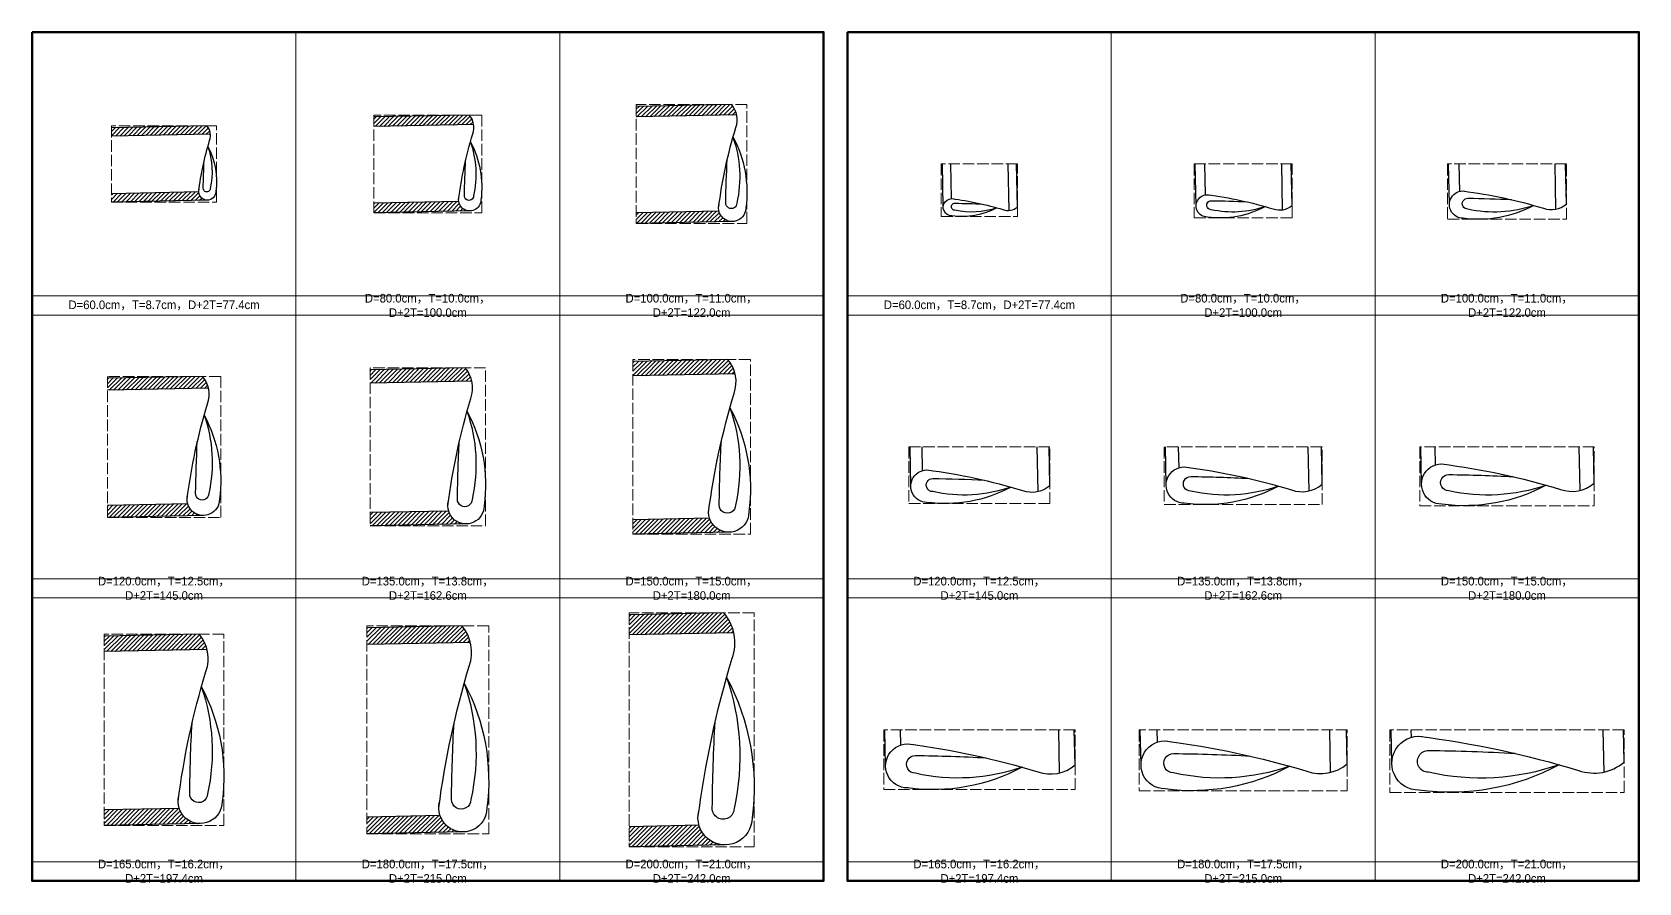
# Model space of a CAD drawing. Extents: x -6810 to 5075, y -2187 to 1200.
# Drawn here: x 1825 to 3500, y -2187 to -1300 of the extents above; entities that cross this region are included whole.
import ezdxf

# ---------------------------------------------------------------- set-up
doc = ezdxf.new("R2010")
doc.units = 0
doc.header["$MEASUREMENT"] = 0
doc.linetypes.add('ACAD_ISO02W100', pattern=[15, 12, -3])
doc.layers.add('一、3.基本-變更', color=1, linetype='Continuous', lineweight=50)
doc.layers.add('二、6.繪圖-其他施作項目', color=35, linetype='Continuous', lineweight=30)
doc.layers.add('一、4.基本-隱藏', color=9, linetype='ACAD_ISO02W100', lineweight=20, plot=False)
doc.layers.add('三、3.文字-註解文字', color=2, linetype='Continuous')
doc.styles.add('註解文字', font='MS PGothic.ttf', dxfattribs={"height": 3})
pattern_1 = [(45, (-2350.9566, -2871.5707), (-2.2097087, 2.2097087), [])]
pattern_2 = [(45, (-305.7638, -77.215), (-2.2097087, 2.2097087), [])]

msp = doc.modelspace()

# ---------------------------------------------------------------- hatches: boundary and pattern name
at = {"layer": '二、6.繪圖-其他施作項目', "linetype": 'ACAD_ISO02W100', "ltscale": 0.25}
h = msp.add_hatch(dxfattribs=at)
h.set_pattern_fill('ANSI31', color=256, scale=25)
h.set_pattern_definition(pattern_2)
h.paths.add_polyline_path([(2181.23, -1388.485), (2181.23, -1398.487), (2285.255, -1396.407, 0.13946475), (2280.736, -1386.495)])
h.paths.add_polyline_path([(2181.23, -1478.503), (2181.23, -1488.505), (2281.696, -1486.496, -0.37894772), (2269.733, -1476.733)])
at = {"layer": '二、6.繪圖-其他施作項目'}
h = msp.add_hatch(dxfattribs=at)
h.set_pattern_fill('ANSI31', color=256, scale=25)
h.set_pattern_definition(pattern_1)
h.paths.add_polyline_path([(2454.853, -1377.481), (2454.853, -1388.484), (2559.543, -1386.39, 0.12688153), (2554.22, -1375.494)])
h.paths.add_polyline_path([(2555.421, -1497.495, -0.35464601), (2541.078, -1486.779), (2454.853, -1488.504), (2454.853, -1499.506)])
at = {"layer": '二、6.繪圖-其他施作項目', "linetype": 'ACAD_ISO02W100', "ltscale": 0.25}
h = msp.add_hatch(dxfattribs=at)
h.set_pattern_fill('ANSI31', color=256, scale=25)
h.set_pattern_definition(pattern_2)
h.paths.add_polyline_path([(2010.876, -1406.419, 0.15527663), (2007.266, -1397.802), (1907.648, -1399.782), (1907.648, -1408.484)])
h.paths.add_polyline_path([(2008.008, -1475.19, -0.40988685), (1998.646, -1466.676), (1907.648, -1468.496), (1907.648, -1477.198)])
at = {"layer": '二、6.繪圖-其他施作項目'}
h = msp.add_hatch(dxfattribs=at)
h.set_pattern_fill('ANSI31', color=256, scale=25)
h.set_pattern_definition(pattern_1)
h.paths.add_polyline_path([(2451.214, -1643.473), (2451.214, -1658.476), (2557.875, -1656.343, 0.11784888), (2550.328, -1641.491)])
h.paths.add_polyline_path([(2552.052, -1821.492, -0.33759446), (2531.234, -1806.906), (2451.214, -1808.506), (2451.214, -1823.509)])
h = msp.add_hatch(dxfattribs=at)
h.set_pattern_fill('ANSI31', color=256, scale=25)
h.set_pattern_definition(pattern_1)
h.paths.add_polyline_path([(2276.495, -1650.192), (2177.306, -1652.176), (2177.306, -1665.978), (2283.378, -1663.857, 0.11988485)])
h.paths.add_polyline_path([(2259.181, -1799.368), (2177.306, -1801.005), (2177.306, -1814.808), (2277.306, -1812.808, -0.33031381)])
h = msp.add_hatch(dxfattribs=at)
h.set_pattern_fill('ANSI31', color=256, scale=25)
h.set_pattern_definition(pattern_1)
h.paths.add_polyline_path([(1903.412, -1660.978), (1903.412, -1673.48), (2008.86, -1671.371, 0.12176698), (2002.652, -1658.993)])
h.paths.add_polyline_path([(1903.412, -1793.504), (1903.412, -1806.007), (2004.087, -1803.993, -0.34483168), (1987.196, -1791.829)])
h = msp.add_hatch(dxfattribs=at)
h.set_pattern_fill('ANSI31', color=256, scale=25)
h.set_pattern_definition(pattern_1)
h.paths.add_polyline_path([(2546.125, -1905.488), (2447.327, -1907.464), (2447.327, -1928.468), (2556.471, -1926.285, 0.12235743)])
h.paths.add_polyline_path([(2520.216, -2127.05), (2447.327, -2128.508), (2447.327, -2149.512), (2547.327, -2147.512, -0.33501945)])
h = msp.add_hatch(dxfattribs=at)
h.set_pattern_fill('ANSI31', color=256, scale=25)
h.set_pattern_definition(pattern_1)
h.paths.add_polyline_path([(2174.021, -1920.968), (2174.021, -1938.471), (2281.869, -1936.314, 0.1153651), (2272.945, -1918.989)])
h.paths.add_polyline_path([(2174.021, -2118.507), (2174.021, -2136.011), (2275.022, -2133.991, -0.33277667), (2250.293, -2116.982)])
h = msp.add_hatch(dxfattribs=at)
h.set_pattern_fill('ANSI31', color=256, scale=25)
h.set_pattern_definition(pattern_1)
h.paths.add_polyline_path([(1900.127, -1929.77), (1900.127, -1945.973), (2007.354, -1943.829, 0.11634553), (1999.101, -1927.791)])
h.paths.add_polyline_path([(1900.127, -2111.006), (1900.127, -2127.209), (2001.046, -2125.191, -0.33450214), (1978.302, -2109.443)])

# ---------------------------------------------------------------- linework, layer by layer
at = {"layer": '一、3.基本-變更'}
for points in [[(1825, -1300), (2650, -1300), (2650, -2185), (1825, -2185)], [(2675, -1300), (3500, -1300), (3500, -2185), (2675, -2185)]]:
    msp.add_lwpolyline(points, close=True, dxfattribs=at)
at = {"layer": '一、4.基本-隱藏', "linetype": 'Continuous'}
for points in [[(1825, -1300), (2100, -1300), (2100, -1575), (1825, -1575)], [(2100, -1300), (2375, -1300), (2375, -1575), (2100, -1575)], [(2375, -1300), (2650, -1300), (2650, -1575), (2375, -1575)], [(2675, -1300), (2950, -1300), (2950, -1575), (2675, -1575)], [(2950, -1300), (3225, -1300), (3225, -1575), (2950, -1575)], [(3225, -1300), (3500, -1300), (3500, -1575), (3225, -1575)], [(1825, -1575), (2100, -1575), (2100, -1595), (1825, -1595)], [(2100, -1575), (2375, -1575), (2375, -1595), (2100, -1595)], [(2375, -1575), (2650, -1575), (2650, -1595), (2375, -1595)], [(2675, -1575), (2950, -1575), (2950, -1595), (2675, -1595)], [(2950, -1575), (3225, -1575), (3225, -1595), (2950, -1595)], [(3225, -1575), (3500, -1575), (3500, -1595), (3225, -1595)], [(1825, -1595), (2100, -1595), (2100, -1870), (1825, -1870)], [(2100, -1595), (2375, -1595), (2375, -1870), (2100, -1870)], [(2375, -1595), (2650, -1595), (2650, -1870), (2375, -1870)], [(2675, -1595), (2950, -1595), (2950, -1870), (2675, -1870)], [(2950, -1595), (3225, -1595), (3225, -1870), (2950, -1870)], [(3225, -1595), (3500, -1595), (3500, -1870), (3225, -1870)], [(1825, -1870), (2100, -1870), (2100, -1890), (1825, -1890)], [(2100, -1870), (2375, -1870), (2375, -1890), (2100, -1890)], [(2375, -1870), (2650, -1870), (2650, -1890), (2375, -1890)], [(2675, -1870), (2950, -1870), (2950, -1890), (2675, -1890)], [(2950, -1870), (3225, -1870), (3225, -1890), (2950, -1890)], [(3225, -1870), (3500, -1870), (3500, -1890), (3225, -1890)], [(1825, -1890), (2100, -1890), (2100, -2165), (1825, -2165)], [(2100, -1890), (2375, -1890), (2375, -2165), (2100, -2165)], [(2375, -1890), (2650, -1890), (2650, -2165), (2375, -2165)], [(2675, -1890), (2950, -1890), (2950, -2165), (2675, -2165)], [(2950, -1890), (3225, -1890), (3225, -2165), (2950, -2165)], [(3225, -1890), (3500, -1890), (3500, -2165), (3225, -2165)], [(1825, -2165), (2100, -2165), (2100, -2185), (1825, -2185)], [(2100, -2165), (2375, -2165), (2375, -2185), (2100, -2185)], [(2375, -2165), (2650, -2165), (2650, -2185), (2375, -2185)], [(2675, -2165), (2950, -2165), (2950, -2185), (2675, -2185)], [(2950, -2165), (3225, -2165), (3225, -2185), (2950, -2185)], [(3225, -2165), (3500, -2165), (3500, -2185), (3225, -2185)]]:
    msp.add_lwpolyline(points, close=True, dxfattribs=at)
at = {"layer": '一、4.基本-隱藏'}
for points in [[(2181.23, -1488.505), (2293.77, -1488.505), (2293.77, -1386.495), (2181.23, -1386.495)], [(2454.853, -1499.506), (2570.147, -1499.506), (2570.147, -1375.494), (2454.853, -1375.494)], [(1907.648, -1477.198), (2017.352, -1477.198), (2017.352, -1397.802), (1907.648, -1397.802)], [(2772.802, -1437.5), (2772.802, -1492.352), (2852.198, -1492.352), (2852.198, -1437.5)], [(3036.495, -1437.5), (3036.495, -1493.77), (3138.505, -1493.77), (3138.505, -1437.5)], [(3300.494, -1437.5), (3300.494, -1495.147), (3424.506, -1495.147), (3424.506, -1437.5)], [(2451.214, -1823.509), (2573.786, -1823.509), (2573.786, -1641.491), (2451.214, -1641.491)], [(2177.306, -1814.808), (2297.694, -1814.808), (2297.694, -1650.192), (2177.306, -1650.192)], [(1903.412, -1806.007), (2021.588, -1806.007), (2021.588, -1658.993), (1903.412, -1658.993)], [(2738.993, -1732.5), (2738.993, -1791.588), (2886.007, -1791.588), (2886.007, -1732.5)], [(3005.192, -1732.5), (3005.192, -1792.694), (3169.808, -1792.694), (3169.808, -1732.5)], [(3271.491, -1732.5), (3271.491, -1793.786), (3453.509, -1793.786), (3453.509, -1732.5)], [(2447.327, -2149.512), (2577.673, -2149.512), (2577.673, -1905.488), (2447.327, -1905.488)], [(2174.021, -2136.011), (2300.979, -2136.011), (2300.979, -1918.989), (2174.021, -1918.989)], [(1900.127, -2127.209), (2024.873, -2127.209), (2024.873, -1927.791), (1900.127, -1927.791)], [(2712.791, -2027.5), (2712.791, -2089.873), (2912.209, -2089.873), (2912.209, -2027.5)], [(2978.989, -2027.5), (2978.989, -2090.979), (3196.011, -2090.979), (3196.011, -2027.5)], [(3240.488, -2027.5), (3240.488, -2092.673), (3484.512, -2092.673), (3484.512, -2027.5)]]:
    msp.add_lwpolyline(points, close=True, dxfattribs=at)
at = {"layer": '二、6.繪圖-其他施作項目'}
for points in [[(2280.736, -1386.495), (2181.23, -1388.485)], [(2554.22, -1375.494), (2454.853, -1377.481)], [(2559.543, -1386.39), (2454.853, -1388.484)], [(2007.266, -1397.802), (1907.648, -1399.782)], [(2010.876, -1406.419), (1907.648, -1408.484)], [(2285.255, -1396.407), (2181.23, -1398.487)], [(2774.802, -1482.648), (2773.899, -1437.5)], [(2783.324, -1473.646), (2782.601, -1437.5)], [(2843.581, -1485.876), (2842.613, -1437.5)], [(2852.198, -1482.266), (2851.308, -1437.5)], [(3038.495, -1481.23), (3037.62, -1437.5)], [(3048.267, -1469.733), (3047.622, -1437.5)], [(3128.593, -1485.255), (3127.638, -1437.5)], [(3138.505, -1480.736), (3137.64, -1437.5)], [(3302.494, -1479.853), (3301.647, -1437.5)], [(3313.221, -1466.078), (3312.649, -1437.5)], [(3413.61, -1484.543), (3412.669, -1437.5)], [(3424.506, -1479.22), (3423.671, -1437.5)], [(1998.646, -1466.676), (1907.648, -1468.496)], [(2007.648, -1475.198), (1907.648, -1477.198)], [(2269.733, -1476.733), (2181.23, -1478.503)], [(2281.23, -1486.505), (2181.23, -1488.505)], [(2541.078, -1486.779), (2454.853, -1488.504)], [(2554.853, -1497.506), (2454.853, -1499.506)], [(2550.328, -1641.491), (2451.214, -1643.473)], [(2276.495, -1650.192), (2177.306, -1652.176)], [(2557.875, -1656.343), (2451.214, -1658.476)], [(2002.652, -1658.993), (1903.412, -1660.978)], [(2008.86, -1671.371), (1903.412, -1673.48)], [(2283.378, -1663.857), (2177.306, -1665.978)], [(2740.993, -1773.412), (2740.175, -1732.5)], [(2753.171, -1757.196), (2752.677, -1732.5)], [(2873.629, -1778.86), (2872.701, -1732.5)], [(2886.007, -1772.652), (2885.204, -1732.5)], [(3007.192, -1772.306), (3006.396, -1732.5)], [(3020.632, -1754.181), (3020.198, -1732.5)], [(3156.143, -1778.378), (3155.225, -1732.5)], [(3169.808, -1771.495), (3169.028, -1732.5)], [(3273.491, -1771.214), (3272.717, -1732.5)], [(3288.094, -1751.234), (3287.72, -1732.5)], [(3438.657, -1777.875), (3437.75, -1732.5)], [(3453.509, -1770.328), (3452.753, -1732.5)], [(1987.196, -1791.829), (1903.412, -1793.504)], [(2003.412, -1804.007), (1903.412, -1806.007)], [(2259.181, -1799.368), (2177.306, -1801.005)], [(2531.234, -1806.906), (2451.214, -1808.506)], [(2277.306, -1812.808), (2177.306, -1814.808)], [(2551.214, -1821.509), (2451.214, -1823.509)], [(2546.125, -1905.488), (2447.327, -1907.464)], [(2272.945, -1918.989), (2174.021, -1920.968)], [(1999.101, -1927.791), (1900.127, -1929.77)], [(2281.869, -1936.314), (2174.021, -1938.471)], [(2556.471, -1926.285), (2447.327, -1928.468)], [(2007.354, -1943.829), (1900.127, -1945.973)], [(2714.791, -2065.127), (2714.038, -2027.5)], [(2730.557, -2043.302), (2730.241, -2027.5)], [(2896.171, -2072.354), (2895.274, -2027.5)], [(2912.209, -2064.101), (2911.477, -2027.5)], [(2980.989, -2064.021), (2980.259, -2027.5)], [(2998.018, -2040.293), (2997.762, -2027.5)], [(3178.686, -2071.869), (3177.798, -2027.5)], [(3196.011, -2062.945), (3195.302, -2027.5)], [(3242.488, -2062.327), (3241.791, -2027.5)], [(3262.95, -2035.216), (3262.795, -2027.5)], [(3463.715, -2071.471), (3462.835, -2027.5)], [(3484.512, -2061.125), (3483.84, -2027.5)], [(1978.302, -2109.443), (1900.127, -2111.006)], [(2000.127, -2125.209), (1900.127, -2127.209)], [(2250.293, -2116.982), (2174.021, -2118.507)], [(2520.216, -2127.05), (2447.327, -2128.508)], [(2274.021, -2134.011), (2174.021, -2136.011)], [(2547.327, -2147.512), (2447.327, -2149.512)]]:
    msp.add_lwpolyline(points, dxfattribs=at)
for points in [[(2269.58, -1474.855, -0.04168353), (2284.319, -1406.09, 0.26817239), (2280.736, -1386.495, 0.26817239)], [(2540.645, -1483.298, -0.04168353), (2558.621, -1399.43, 0.26870588), (2554.22, -1375.494, 0.26817239)], [(1998.632, -1466.182, -0.04168353), (2010.039, -1412.967, 0.26817239), (2007.266, -1397.802, 0.26817239)], [(2008.17, -1419.363, -0.15784953), (2016.663, -1466.182, -1.14090262), (1998.942, -1463.839)], [(2008.137, -1419.302, -0.13994516), (2010.668, -1463.014, -1.01128166), (2003.396, -1462.933, -0.01061519), (2004.334, -1434.084)], [(2281.904, -1414.356, -0.15784953), (2292.88, -1474.855, -1.14090262), (2269.981, -1471.828)], [(2281.862, -1414.277, -0.13994516), (2285.132, -1470.762, -1.01128166), (2275.735, -1470.656, -0.01061519), (2276.947, -1433.378)], [(2555.675, -1409.511, -0.15784953), (2569.061, -1483.298, -1.14090262), (2541.133, -1479.605)], [(2555.624, -1409.415, -0.13994516), (2559.612, -1478.305, -1.01128166), (2548.151, -1478.177, -0.01061519), (2549.63, -1432.711)], [(2830.637, -1483.17, -0.15784953), (2783.818, -1491.663, -1.14090262), (2786.161, -1473.942)], [(2783.818, -1473.632, -0.04168353), (2837.033, -1485.039, 0.26817239), (2852.198, -1482.266, 0.26817239)], [(3110.644, -1481.904, -0.15784953), (3050.145, -1492.88, -1.14090262), (3053.172, -1469.981)], [(3050.145, -1469.58, -0.04168353), (3118.91, -1484.319, 0.26817239), (3138.505, -1480.736, 0.26817239)], [(3390.489, -1480.675, -0.15784953), (3316.702, -1494.061, -1.14090262), (3320.395, -1466.133)], [(3390.585, -1480.624, -0.13994516), (3321.695, -1484.612, -1.01128166), (3321.823, -1473.151, -0.01061519), (3367.289, -1474.63)], [(3316.702, -1465.645, -0.04168353), (3400.57, -1483.621, 0.26870588), (3424.506, -1479.22, 0.26817239)], [(2830.698, -1483.137, -0.13994516), (2786.986, -1485.668, -1.01128166), (2787.067, -1478.396, -0.01061519), (2815.916, -1479.334)], [(3110.723, -1481.862, -0.13994516), (3054.238, -1485.132, -1.01128166), (3054.344, -1475.735, -0.01061519), (3091.622, -1476.947)], [(2530.244, -1800.539, -0.04168353), (2556.775, -1676.76, 0.26814168), (2550.328, -1641.491, 0.26814168)], [(2258.364, -1793.867, -0.04168353), (2282.329, -1682.061, 0.26826855), (2276.495, -1650.192, 0.26817239)], [(1986.526, -1787.121, -0.04168353), (2007.89, -1687.449, 0.26881262), (2002.652, -1658.993, 0.26817239)], [(2552.428, -1691.638, -0.15784953), (2572.184, -1800.539, -1.14090262), (2530.964, -1795.09)], [(2552.352, -1691.496, -0.13994516), (2558.238, -1793.171, -1.01128166), (2541.323, -1792.981, -0.01061519), (2543.505, -1725.879)], [(2004.389, -1699.429, -0.15784953), (2020.298, -1787.121, -1.14090262), (1987.106, -1782.733)], [(2004.328, -1699.315, -0.13994516), (2009.068, -1781.188, -1.01128166), (1995.447, -1781.035, -0.01061519), (1997.204, -1727.002)], [(2278.402, -1695.5, -0.15784953), (2296.247, -1793.867, -1.14090262), (2259.015, -1788.945)], [(2278.333, -1695.372, -0.13994516), (2283.65, -1787.211, -1.01128166), (2268.372, -1787.04, -0.01061519), (2270.343, -1726.429)], [(2845.571, -1774.389, -0.15784953), (2757.879, -1790.298, -1.14090262), (2762.267, -1757.106)], [(2757.879, -1756.526, -0.04168353), (2857.551, -1777.89, 0.26881262), (2886.007, -1772.652, 0.26817239)], [(3124.5, -1773.402, -0.15784953), (3026.133, -1791.247, -1.14090262), (3031.055, -1754.015)], [(3026.133, -1753.364, -0.04168353), (3137.939, -1777.329, 0.26826855), (3169.808, -1771.495, 0.26817239)], [(3403.362, -1772.428, -0.15784953), (3294.461, -1792.184, -1.14090262), (3299.91, -1750.964)], [(3294.461, -1750.244, -0.04168353), (3418.24, -1776.775, 0.26814168), (3453.509, -1770.328, 0.26814168)], [(2845.685, -1774.328, -0.13994516), (2763.812, -1779.068, -1.01128166), (2763.965, -1765.447, -0.01061519), (2817.998, -1767.204)], [(3124.628, -1773.333, -0.13994516), (3032.789, -1778.65, -1.01128166), (3032.96, -1763.372, -0.01061519), (3093.571, -1765.343)], [(3403.504, -1772.352, -0.13994516), (3301.829, -1778.238, -1.01128166), (3302.019, -1761.323, -0.01061519), (3369.121, -1763.505)], [(2519.136, -2119.321, -0.04168353), (2554.803, -1952.917, 0.2682405), (2546.125, -1905.488, 0.26817239)], [(2248.976, -2108.966, -0.04168353), (2280.662, -1961.134, 0.26831551), (2272.945, -1918.989, 0.26817239)], [(1977.138, -2102.22, -0.04168353), (2006.223, -1966.521, 0.26871932), (1999.101, -1927.791, 0.26817239)], [(2548.959, -1972.918, -0.15784953), (2575.519, -2119.321, -1.14090262), (2520.105, -2111.995)], [(2548.857, -1972.727, -0.13994516), (2556.77, -2109.415, -1.01128166), (2534.03, -2109.16, -0.01061519), (2536.964, -2018.951)], [(2001.458, -1982.831, -0.15784953), (2023.116, -2102.22, -1.14090262), (1977.928, -2096.246)], [(2001.374, -1982.676, -0.13994516), (2007.828, -2094.142, -1.01128166), (1989.284, -2093.934, -0.01061519), (1991.676, -2020.37)], [(2275.47, -1978.902, -0.15784953), (2299.066, -2108.966, -1.14090262), (2249.836, -2102.458)], [(2275.379, -1978.733, -0.13994516), (2282.41, -2100.166, -1.01128166), (2262.208, -2099.939, -0.01061519), (2264.814, -2019.798)], [(2857.169, -2066.458, -0.15784953), (2737.78, -2088.116, -1.14090262), (2743.754, -2042.928)], [(2737.78, -2042.138, -0.04168353), (2873.479, -2071.223, 0.26871932), (2912.209, -2064.101, 0.26817239)], [(3136.098, -2065.47, -0.15784953), (3006.034, -2089.066, -1.14090262), (3012.542, -2039.836)], [(3006.034, -2038.976, -0.04168353), (3153.866, -2070.662, 0.26831551), (3196.011, -2062.945, 0.26817239)], [(3417.082, -2063.959, -0.15784953), (3270.679, -2090.519, -1.14090262), (3278.005, -2035.105)], [(3270.679, -2034.136, -0.04168353), (3437.083, -2069.803, 0.2682405), (3484.512, -2061.125, 0.26817239)], [(2857.324, -2066.374, -0.13994516), (2745.858, -2072.828, -1.01128166), (2746.066, -2054.284, -0.01061519), (2819.63, -2056.676)], [(3136.267, -2065.379, -0.13994516), (3014.834, -2072.41, -1.01128166), (3015.061, -2052.208, -0.01061519), (3095.202, -2054.814)], [(3417.273, -2063.857, -0.13994516), (3280.585, -2071.77, -1.01128166), (3280.84, -2049.03, -0.01061519), (3371.049, -2051.964)]]:
    msp.add_lwpolyline(points, format="xyb", dxfattribs=at)

# ---------------------------------------------------------------- texts
at = {"layer": '三、3.文字-註解文字', "char_height": 9, "attachment_point": 5, "style": '註解文字'}
for s, insert in [('{\\fMS PGothic|b0|i0|c128|p34;D=80.0cm，T=10.0cm，D+2T=}100.0{\\fMS PGothic|b0|i0|c128|p34;cm}', (2237.5, -1585)), ('{\\fMS PGothic|b0|i0|c128|p34;D=}10{\\fMS PGothic|b0|i0|c128|p34;0}.0{\\fMS PGothic|b0|i0|c128|p34;cm，T=}11.0{\\fMS PGothic|b0|i0|c128|p34;cm，D+2T=}122.0{\\fMS PGothic|b0|i0|c128|p34;cm}', (2512.5, -1585)), ('{\\fMS PGothic|b0|i0|c128|p34;D=80.0cm，T=10.0cm，D+2T=}100.0{\\fMS PGothic|b0|i0|c128|p34;cm}', (3087.5, -1585)), ('{\\fMS PGothic|b0|i0|c128|p34;D=}10{\\fMS PGothic|b0|i0|c128|p34;0}.0{\\fMS PGothic|b0|i0|c128|p34;cm，T=}11.0{\\fMS PGothic|b0|i0|c128|p34;cm，D+2T=}122.0{\\fMS PGothic|b0|i0|c128|p34;cm}', (3362.5, -1585)), ('{\\fMS PGothic|b0|i0|c128|p34;D=60}.0{\\fMS PGothic|b0|i0|c128|p34;cm，T=8.7cm，D+2T=77.4cm}', (1962.5, -1585)), ('{\\fMS PGothic|b0|i0|c128|p34;D=60}.0{\\fMS PGothic|b0|i0|c128|p34;cm，T=8.7cm，D+2T=77.4cm}', (2812.5, -1585)), ('{\\fMS PGothic|b0|i0|c128|p34;D=}12{\\fMS PGothic|b0|i0|c128|p34;0}.0{\\fMS PGothic|b0|i0|c128|p34;cm，T=}12.5{\\fMS PGothic|b0|i0|c128|p34;cm，D+2T=}145.0{\\fMS PGothic|b0|i0|c128|p34;cm}', (1962.5, -1880)), ('{\\fMS PGothic|b0|i0|c128|p34;D=}135.0{\\fMS PGothic|b0|i0|c128|p34;cm，T=}13.8{\\fMS PGothic|b0|i0|c128|p34;cm，D+2T=}162.6{\\fMS PGothic|b0|i0|c128|p34;cm}', (2237.5, -1880)), ('{\\fMS PGothic|b0|i0|c128|p34;D=}150.0{\\fMS PGothic|b0|i0|c128|p34;cm，T=}15.0{\\fMS PGothic|b0|i0|c128|p34;cm，D+2T=}180.0{\\fMS PGothic|b0|i0|c128|p34;cm}', (2512.5, -1880)), ('{\\fMS PGothic|b0|i0|c128|p34;D=}12{\\fMS PGothic|b0|i0|c128|p34;0}.0{\\fMS PGothic|b0|i0|c128|p34;cm，T=}12.5{\\fMS PGothic|b0|i0|c128|p34;cm，D+2T=}145.0{\\fMS PGothic|b0|i0|c128|p34;cm}', (2812.5, -1880)), ('{\\fMS PGothic|b0|i0|c128|p34;D=}135.0{\\fMS PGothic|b0|i0|c128|p34;cm，T=}13.8{\\fMS PGothic|b0|i0|c128|p34;cm，D+2T=}162.6{\\fMS PGothic|b0|i0|c128|p34;cm}', (3087.5, -1880)), ('{\\fMS PGothic|b0|i0|c128|p34;D=}150.0{\\fMS PGothic|b0|i0|c128|p34;cm，T=}15.0{\\fMS PGothic|b0|i0|c128|p34;cm，D+2T=}180.0{\\fMS PGothic|b0|i0|c128|p34;cm}', (3362.5, -1880)), ('{\\fMS PGothic|b0|i0|c128|p34;D=165.0cm，T=}16.2{\\fMS PGothic|b0|i0|c128|p34;cm，D+2T=}19{\\fMS PGothic|b0|i0|c128|p34;7.4cm}', (1962.5, -2175)), ('{\\fMS PGothic|b0|i0|c128|p34;D=180.0cm，T=17.5cm，D+2T=}215.0{\\fMS PGothic|b0|i0|c128|p34;cm}', (2237.5, -2175)), ('{\\fMS PGothic|b0|i0|c128|p34;D=}200.0{\\fMS PGothic|b0|i0|c128|p34;cm，T=}21.0{\\fMS PGothic|b0|i0|c128|p34;cm，D+2T=}242.0{\\fMS PGothic|b0|i0|c128|p34;cm}', (2512.5, -2175)), ('{\\fMS PGothic|b0|i0|c128|p34;D=165.0cm，T=}16.2{\\fMS PGothic|b0|i0|c128|p34;cm，D+2T=}19{\\fMS PGothic|b0|i0|c128|p34;7.4cm}', (2812.5, -2175)), ('{\\fMS PGothic|b0|i0|c128|p34;D=180.0cm，T=17.5cm，D+2T=}215.0{\\fMS PGothic|b0|i0|c128|p34;cm}', (3087.5, -2175)), ('{\\fMS PGothic|b0|i0|c128|p34;D=}200.0{\\fMS PGothic|b0|i0|c128|p34;cm，T=}21.0{\\fMS PGothic|b0|i0|c128|p34;cm，D+2T=}242.0{\\fMS PGothic|b0|i0|c128|p34;cm}', (3362.5, -2175))]:
    msp.add_mtext_dynamic_manual_height_columns(s, width=195.7125, gutter_width=15, heights=[0], dxfattribs=dict(at, insert=insert))

doc.saveas('drawing.dxf')
